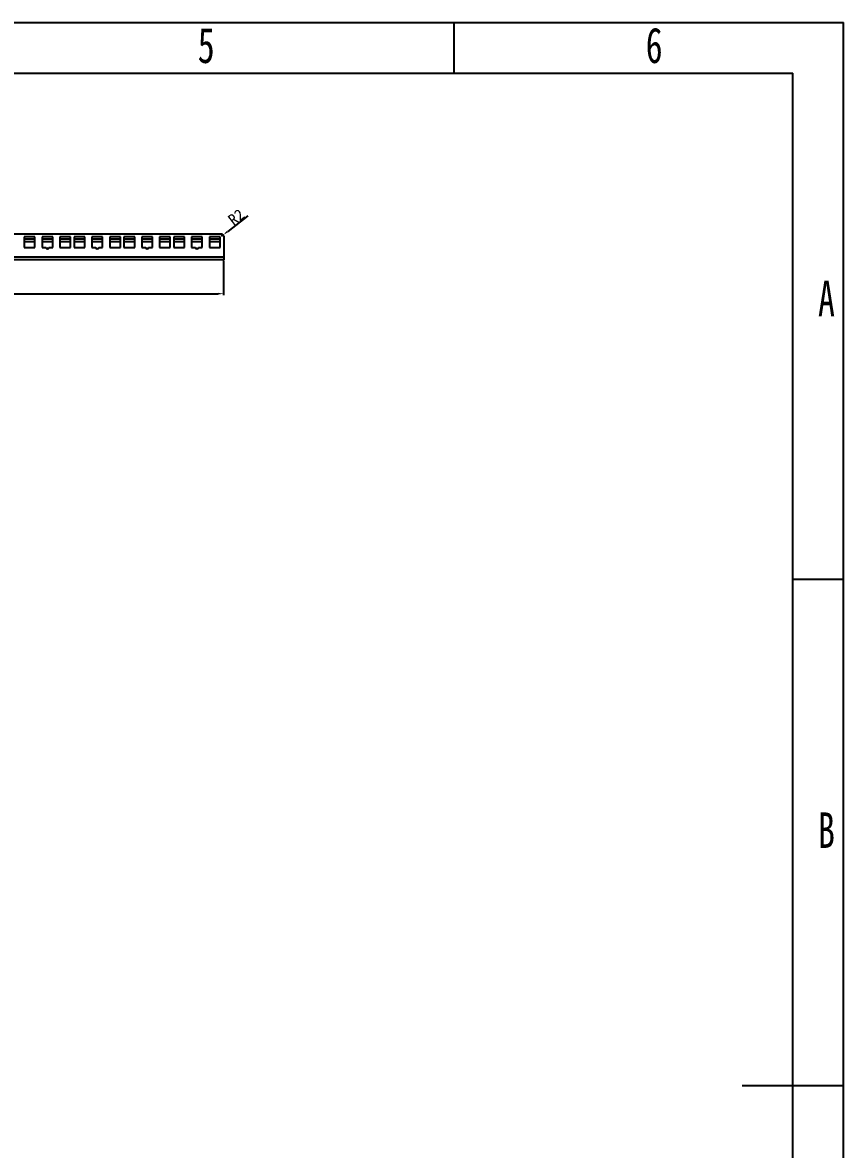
# Model space of a CAD drawing. Header units: millimetres. Extents: x -14348 to 6039, y -1826 to 2921.
# Drawn here: x 622 to 1355, y -679 to 325 of the extents above; entities that cross this region are included whole.
import ezdxf

# ---------------------------------------------------------------- set-up
doc = ezdxf.new("R2010")
doc.units = ezdxf.units.MM
doc.layers.add('图框', color=7, linetype='Continuous')
doc.layers.add('标注', color=3, linetype='Continuous')
doc.layers.add('文字层', color=3, linetype='Continuous', lineweight=25)
doc.styles.add('SLDTEXTSTYLE5', font='TXT', dxfattribs={"width": 0.7})
doc.dimstyles.new('ISO-25', dxfattribs={"dimtxt": 10, "dimasz": 5, "dimexe": 1.25, "dimexo": 0.625, "dimtad": 1, "dimdsep": 46, "dimtxsty": 'Standard', "dimcen": 2.5, "dimadec": 0, "dimazin": 0, "dimtfac": 1, "dimtmove": 0, "dimatfit": 3, "dimfxl": 1, "dimarcsym": 0})

# ---------------------------------------------------------------- blocks, each defined once
blk = doc.blocks.new('*D131')
at = {"layer": 'Defpoints', "color": 0, "transparency": 16777216}
for p in [(-268.2, 113.7), (801.8, 113.7), (801.8, 83.5)]:
    blk.add_point(p, dxfattribs=at)
at = {"layer": '标注', "color": 0, "lineweight": -2, "transparency": 16777216}
for p, q in [((-268.2, 113), (-268.2, 82.2)), ((801.8, 113), (801.8, 82.2)), ((-263.2, 83.5), (796.8, 83.5))]:
    blk.add_line(p, q, dxfattribs=at)
at = {"layer": '标注', "color": 0, "transparency": 16777216}
for points in [[(-263.2, 84.3), (-263.2, 82.7), (-268.2, 83.5)], [(796.8, 84.3), (796.8, 82.7), (801.8, 83.5)]]:
    blk.add_solid(points, dxfattribs=at)
at = {"layer": '标注', "color": 0, "transparency": 16777216, "insert": (266.8, 89.1), "char_height": 10, "attachment_point": 5}
blk.add_mtext('1070', dxfattribs=at)
blk = doc.blocks.new('*D144')
at = {"layer": 'Defpoints', "color": 0, "transparency": 16777216}
for p in [(799.8, 134.7), (801.4, 135.9)]:
    blk.add_point(p, dxfattribs=at)
at = {"layer": '标注', "color": 0, "lineweight": -2, "transparency": 16777216}
for p, q in [((823.5, 152.9), (805.4, 138.9)), ((799.8, 134.7), (801.4, 135.9))]:
    blk.add_line(p, q, dxfattribs=at)
at = {"layer": '标注', "color": 0, "transparency": 16777216}
blk.add_solid([(804.9, 139.6), (805.9, 138.3), (801.4, 135.9)], dxfattribs=at)
at = {"layer": '标注', "color": 0, "transparency": 16777216, "insert": (813, 151.9), "char_height": 10, "attachment_point": 5, "rotation": 37.661}
blk.add_mtext('R2', dxfattribs=at)

msp = doc.modelspace()

# ---------------------------------------------------------------- linework, layer by layer
at = {"color": 7, "linetype": 'Continuous', "lineweight": 25}
for p, q in [((799.847, 136.664), (-266.153, 136.664)), ((633.562, 134.164), (624.032, 134.164)), ((624.032, 134.164), (624.032, 124.634)), ((633.562, 132.164), (624.032, 132.164)), ((633.562, 124.634), (633.562, 134.164)), ((649.442, 134.164), (639.912, 134.164)), ((639.912, 134.164), (639.912, 124.634)), ((649.442, 132.164), (639.912, 132.164)), ((649.442, 124.634), (649.442, 134.164)), ((665.312, 134.164), (655.782, 134.164)), ((655.782, 134.164), (655.782, 124.634)), ((665.312, 132.164), (655.782, 132.164)), ((665.312, 124.634), (665.312, 134.164)), ((678.012, 134.164), (668.482, 134.164)), ((668.482, 134.164), (668.482, 124.634)), ((678.012, 132.164), (668.482, 132.164)), ((678.012, 124.634), (678.012, 134.164)), ((693.892, 134.164), (684.362, 134.164)), ((684.362, 134.164), (684.362, 124.634)), ((693.892, 132.164), (684.362, 132.164)), ((693.892, 124.634), (693.892, 134.164)), ((709.762, 134.164), (700.232, 134.164)), ((700.232, 134.164), (700.232, 124.634)), ((709.762, 132.164), (700.232, 132.164)), ((709.762, 124.634), (709.762, 134.164)), ((722.462, 134.164), (712.932, 134.164)), ((712.932, 134.164), (712.932, 124.634)), ((722.462, 132.164), (712.932, 132.164)), ((722.462, 124.634), (722.462, 134.164)), ((738.342, 134.164), (728.812, 134.164)), ((728.812, 134.164), (728.812, 124.634)), ((738.342, 132.164), (728.812, 132.164)), ((738.342, 124.634), (738.342, 134.164)), ((754.212, 134.164), (744.682, 134.164)), ((744.682, 134.164), (744.682, 124.634)), ((754.212, 132.164), (744.682, 132.164)), ((754.212, 124.634), (754.212, 134.164)), ((766.912, 134.164), (757.382, 134.164)), ((757.382, 134.164), (757.382, 124.634)), ((766.912, 132.164), (757.382, 132.164)), ((766.912, 124.634), (766.912, 134.164)), ((782.792, 134.164), (773.262, 134.164)), ((773.262, 134.164), (773.262, 124.634)), ((782.792, 132.164), (773.262, 132.164)), ((782.792, 124.634), (782.792, 134.164)), ((798.662, 134.164), (789.132, 134.164)), ((789.132, 134.164), (789.132, 124.634)), ((798.662, 132.164), (789.132, 132.164)), ((798.662, 124.634), (798.662, 134.164)), ((801.847, 134.664), (801.847, 116.164)), ((633.562, 129.664), (624.032, 129.664)), ((624.032, 124.634), (633.562, 124.634)), ((649.442, 129.664), (639.912, 129.664)), ((639.912, 124.634), (643.407, 124.634)), ((645.947, 124.634), (649.442, 124.634)), ((665.312, 129.664), (655.782, 129.664)), ((655.782, 124.634), (665.312, 124.634)), ((678.012, 129.664), (668.482, 129.664)), ((668.482, 124.634), (678.012, 124.634)), ((693.892, 129.664), (684.362, 129.664)), ((684.362, 124.634), (687.857, 124.634)), ((690.397, 124.634), (693.892, 124.634)), ((709.762, 129.664), (700.232, 129.664)), ((700.232, 124.634), (709.762, 124.634)), ((722.462, 129.664), (712.932, 129.664)), ((712.932, 124.634), (722.462, 124.634)), ((738.342, 129.664), (728.812, 129.664)), ((728.812, 124.634), (732.307, 124.634)), ((734.847, 124.634), (738.342, 124.634)), ((754.212, 129.664), (744.682, 129.664)), ((744.682, 124.634), (754.212, 124.634)), ((766.912, 129.664), (757.382, 129.664)), ((757.382, 124.634), (766.912, 124.634)), ((782.792, 129.664), (773.262, 129.664)), ((773.262, 124.634), (776.757, 124.634)), ((779.297, 124.634), (782.792, 124.634)), ((798.662, 129.664), (789.132, 129.664)), ((789.132, 124.634), (798.662, 124.634)), ((801.847, 116.164), (-268.153, 116.164)), ((801.847, 113.664), (-268.153, 113.664)), ((801.847, 116.164), (801.847, 113.664))]:
    msp.add_line(p, q, dxfattribs=at)
for centre, radius, start, end in [((799.847, 134.664), 2, 0, 90), ((644.677, 124.634), 1.27, 180, 0), ((689.127, 124.634), 1.27, 180, 0), ((733.577, 124.634), 1.27, 180, 0), ((778.027, 124.634), 1.27, 180, 0)]:
    msp.add_arc(centre, radius, start, end, dxfattribs=at)
at = {"layer": '图框'}
for p, q in [((-1326.667, 325.218), (1354.583, 325.218)), ((1007.013, 325.218), (1007.013, 280.079)), ((1354.583, -1570.616), (1354.583, 325.218)), ((1354.583, -171.31), (1309.444, -171.31))]:
    msp.add_line(p, q, dxfattribs=at)
at = {"layer": '图框', "linetype": 'Continuous', "lineweight": 25}
for p in [(-1100.973, 280.079), (1309.444, -1525.477)]:
    msp.add_line(p, (1309.444, 280.079), dxfattribs=at)
at = {"layer": '图框', "lineweight": 25}
msp.add_line((1354.583, -622.699), (1264.305, -622.699), dxfattribs=at)

# ---------------------------------------------------------------- texts
at = {"layer": '图框', "char_height": 31.597, "attachment_point": 2, "style": 'SLDTEXTSTYLE5'}
for s, insert in [('5', (786.234, 320.758)), ('6', (1185.735, 320.758)), ('A', (1339.419, 95.064)), ('B', (1339.419, -378.894))]:
    msp.add_mtext(s, dxfattribs=dict(at, insert=insert))
at = {"layer": '文字层', "insert": (72.44, -632.165), "char_height": 28.88057, "attachment_point": 1}
msp.add_mtext_dynamic_manual_height_columns('{\\fSimSun|b0|i0|c134|p2;工艺要求：}\\P1{\\fSimSun|b0|i0|c134|p2;、材料：不锈钢304 2.0MM}\\P2{\\fSimSun|b0|i0|c134|p2;、表面处理：表面RAL7012橘纹粉末喷涂；}\\P3{\\fSimSun|b0|i0|c134|p2;、未注公差：}GB/T1804{\\fSimSun|b0|i0|c134|p2;；}\\P4{\\fSimSun|b0|i0|c134|p2;、未注明尺寸参考}3D{\\fSimSun|b0|i0|c134|p2;图；}\\P5{\\fSimSun|b0|i0|c134|p2;、要求：边角平整、焊缝美观，无毛刺，成品符合欧盟ROHS指令要求。}', width=961.57115, gutter_width=17.5, heights=[0], dxfattribs=at)

# ---------------------------------------------------------------- dimensions: what is measured, and where the dimension line sits
at = {"layer": '标注'}
dim = msp.add_radius_dim(center=(799.847, 134.664), mpoint=(801.431, 135.886), dimstyle='ISO-25', dxfattribs=at)
dim.commit()
dim.dimension.update_dxf_attribs({"geometry": '*D144', "text_midpoint": (813.002, 151.922)})
dim = msp.add_linear_dim(base=(801.847, 83.499), p1=(-268.153, 113.664), p2=(801.847, 113.664), dimstyle='ISO-25', dxfattribs=at)
dim.commit()
dim.dimension.update_dxf_attribs({"geometry": '*D131', "text_midpoint": (266.847, 89.124)})

doc.saveas('drawing.dxf')
